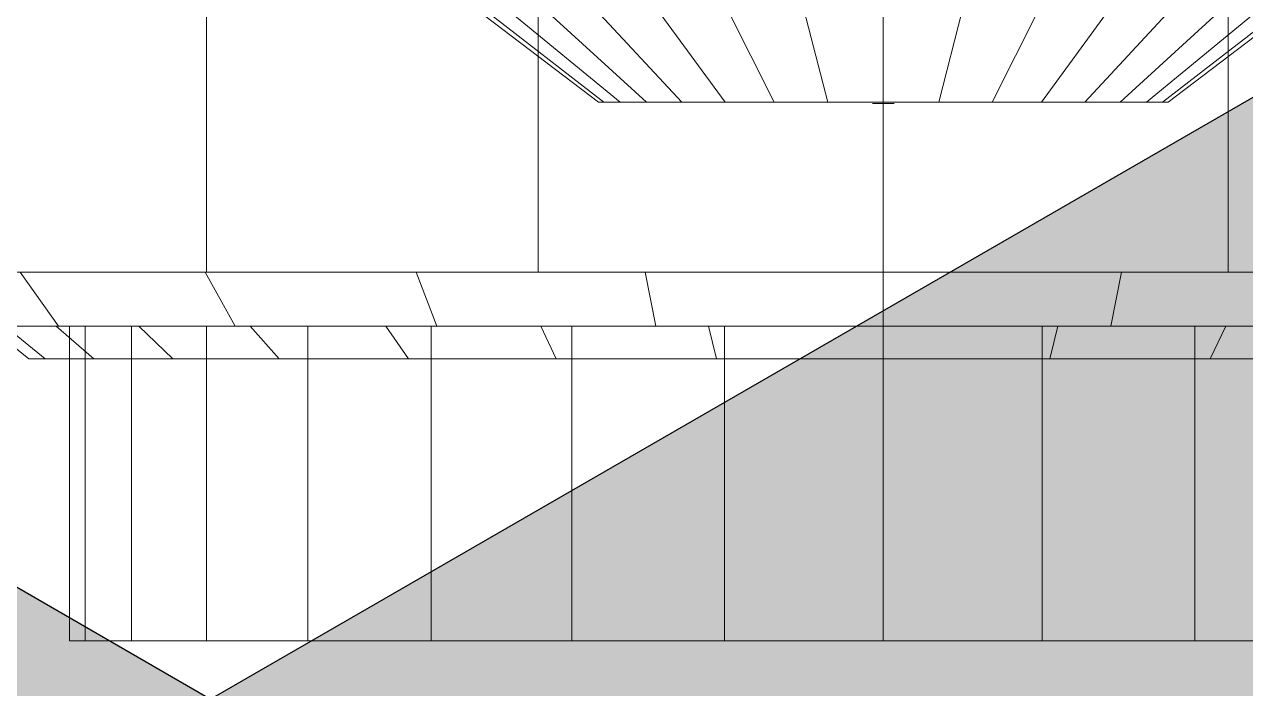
# Model space of a CAD drawing. Header units: millimetres. Extents: x -92759 to 184353, y -15225 to 86714.
# Drawn here: x -69473.8 to -69361.3, y 38490.3 to 38551.5 of the extents above; entities that cross this region are included whole.
import ezdxf

# ---------------------------------------------------------------- set-up
doc = ezdxf.new("R2010")
doc.units = ezdxf.units.MM
for name, color, linetype in [('0-1', 9, 'Continuous'), ('A-_DOOR----_E', 8, 'Continuous'), ('E-LIGHT----E', 1, 'Continuous'), ('M-ACMV_FCU', 5, 'Continuous')]:
    doc.layers.add(name, color=color, linetype=linetype)
doc.layers.add('M-ACMV_FAF', color=86, linetype='Continuous', lineweight=9)

# ---------------------------------------------------------------- blocks, each defined once
blk = doc.blocks.new('IDA - F - Single - Swing - FL - Bottom - 1100L X 2200H -TD-06-10179038-BLK8_RHH_1ST STOREY PLAN')
at = {"layer": 'A-_DOOR----_E'}
blk.add_arc((518, 100), 1036, 90, 180, dxfattribs=at)
blk.add_arc((518, 100), 1036, 90, 180, dxfattribs=at)
blk = doc.blocks.new('A$Cb2bf8f38')
at = {"layer": 'A-_DOOR----_E'}
blk.add_blockref('IDA - F - Single - Swing - FL - Bottom - 1100L X 2200H -TD-06-10179038-BLK8_RHH_1ST STOREY PLAN', (-26525, 5225), dxfattribs=at)
blk = doc.blocks.new('UFO S')
at = {"layer": 'E-LIGHT----E'}
h = blk.add_hatch(color=256, dxfattribs=at)
h.dxf.hatch_style = 1
h.paths.add_polyline_path([(-25.96, -14.99), (-173.51, 70.2, 0.131652), (-196.34, -14.99, 0.131652), (-173.51, -100.18)])
h = blk.add_hatch(color=256, dxfattribs=at)
h.dxf.hatch_style = 1
h.paths.add_polyline_path([(121.6, 70.2), (-25.96, -14.99), (121.6, -100.18, 0.131652), (144.42, -14.99, 0.131652)])
for p, q in [((-173.51, 70.2), (121.6, -100.18)), ((-173.51, -100.18), (121.6, 70.2))]:
    blk.add_line(p, q, dxfattribs=at)
blk.add_circle((-25.96, -14.99), 170.38, dxfattribs=at)
blk = doc.blocks.new('EL_B8_L1_R4')
at = {"layer": 'E-LIGHT----E', "xscale": 0.7, "yscale": 0.7, "zscale": 0.7}
blk.add_blockref('UFO S', (-15712.56, -34599.78), dxfattribs=at)
blk = doc.blocks.new('A$C7ee587d2')
at = {"layer": 'M-ACMV_FAF', "lineweight": 5, "invisible_edges": 14}
for points in [[(-216.245614, -72.349999, 38.878879), (-216.75, -72.349999, 44), (-190.5, -72.349999, 44)], [(-216.75, -72.349999, 44), (-216.245614, -72.349999, 49.121121), (-190.5, -72.349999, 44)], [(-214.751838, -72.349999, 33.95456), (-216.245614, -72.349999, 38.878879), (-190.5, -72.349999, 44)], [(-216.245614, -72.349999, 49.121121), (-214.751838, -72.349999, 54.04544), (-190.5, -72.349999, 44)], [(-212.326077, -72.349999, 29.416281), (-214.751838, -72.349999, 33.95456), (-190.5, -72.349999, 44)], [(-214.751838, -72.349999, 54.04544), (-212.326077, -72.349999, 58.583719), (-190.5, -72.349999, 44)], [(-209.061553, -72.349999, 25.438447), (-212.326077, -72.349999, 29.416281), (-190.5, -72.349999, 44)], [(-212.326077, -72.349999, 58.583719), (-209.061553, -72.349999, 62.561553), (-190.5, -72.349999, 44)], [(-205.083719, -72.349999, 22.173923), (-209.061553, -72.349999, 25.438447), (-190.5, -72.349999, 44)], [(-209.061553, -72.349999, 62.561553), (-205.083719, -72.349999, 65.826077), (-190.5, -72.349999, 44)], [(-200.54544, -72.349999, 19.748162), (-205.083719, -72.349999, 22.173923), (-190.5, -72.349999, 44)], [(-205.083719, -72.349999, 65.826077), (-200.54544, -72.349999, 68.251838), (-190.5, -72.349999, 44)], [(-195.621121, -72.349999, 18.254386), (-200.54544, -72.349999, 19.748162), (-190.5, -72.349999, 44)], [(-200.54544, -72.349999, 68.251838), (-195.621121, -72.349999, 69.745614), (-190.5, -72.349999, 44)], [(-190.5, -72.349999, 17.75), (-195.621121, -72.349999, 18.254386), (-190.5, -72.349999, 44)], [(-195.621121, -72.349999, 69.745614), (-190.5, -72.349999, 70.25), (-190.5, -72.349999, 44)], [(-191.480785, -72.449999, 43.80491), (-191.5, -72.449999, 44), (-190.5, -72.449999, 44)], [(-191.5, -72.449999, 44), (-191.480785, -72.449999, 44.19509), (-190.5, -72.449999, 44)], [(-191.42388, -72.449999, 43.617317), (-191.480785, -72.449999, 43.80491), (-190.5, -72.449999, 44)], [(-191.480785, -72.449999, 44.19509), (-191.42388, -72.449999, 44.382683), (-190.5, -72.449999, 44)], [(-191.33147, -72.449999, 43.44443), (-191.42388, -72.449999, 43.617317), (-190.5, -72.449999, 44)], [(-191.42388, -72.449999, 44.382683), (-191.33147, -72.449999, 44.55557), (-190.5, -72.449999, 44)], [(-191.207107, -72.449999, 43.292893), (-191.33147, -72.449999, 43.44443), (-190.5, -72.449999, 44)], [(-191.33147, -72.449999, 44.55557), (-191.207107, -72.449999, 44.707107), (-190.5, -72.449999, 44)], [(-191.05557, -72.449999, 43.16853), (-191.207107, -72.449999, 43.292893), (-190.5, -72.449999, 44)], [(-191.207107, -72.449999, 44.707107), (-191.05557, -72.449999, 44.83147), (-190.5, -72.449999, 44)], [(-190.882683, -72.449999, 43.07612), (-191.05557, -72.449999, 43.16853), (-190.5, -72.449999, 44)], [(-191.05557, -72.449999, 44.83147), (-190.882683, -72.449999, 44.92388), (-190.5, -72.449999, 44)], [(-190.69509, -72.449999, 43.019215), (-190.882683, -72.449999, 43.07612), (-190.5, -72.449999, 44)], [(-190.882683, -72.449999, 44.92388), (-190.69509, -72.449999, 44.980785), (-190.5, -72.449999, 44)], [(-190.5, -72.449999, 43), (-190.69509, -72.449999, 43.019215), (-190.5, -72.449999, 44)], [(-190.69509, -72.449999, 44.980785), (-190.5, -72.449999, 45), (-190.5, -72.449999, 44)], [(-190.5, -72.349999, 70.25), (-185.378879, -72.349999, 69.745614), (-190.5, -72.349999, 44)], [(-185.378879, -72.349999, 69.745614), (-180.45456, -72.349999, 68.251838), (-190.5, -72.349999, 44)], [(-180.45456, -72.349999, 68.251838), (-175.916281, -72.349999, 65.826077), (-190.5, -72.349999, 44)], [(-175.916281, -72.349999, 65.826077), (-171.938447, -72.349999, 62.561553), (-190.5, -72.349999, 44)], [(-171.938447, -72.349999, 62.561553), (-168.673923, -72.349999, 58.583719), (-190.5, -72.349999, 44)], [(-168.673923, -72.349999, 58.583719), (-166.248162, -72.349999, 54.04544), (-190.5, -72.349999, 44)], [(-166.248162, -72.349999, 54.04544), (-164.754386, -72.349999, 49.121121), (-190.5, -72.349999, 44)], [(-164.754386, -72.349999, 49.121121), (-164.25, -72.349999, 44), (-190.5, -72.349999, 44)], [(-164.25, -72.349999, 44), (-164.754386, -72.349999, 38.878879), (-190.5, -72.349999, 44)], [(-164.754386, -72.349999, 38.878879), (-166.248162, -72.349999, 33.95456), (-190.5, -72.349999, 44)], [(-166.248162, -72.349999, 33.95456), (-168.673923, -72.349999, 29.416281), (-190.5, -72.349999, 44)], [(-168.673923, -72.349999, 29.416281), (-171.938447, -72.349999, 25.438447), (-190.5, -72.349999, 44)], [(-171.938447, -72.349999, 25.438447), (-175.916281, -72.349999, 22.173923), (-190.5, -72.349999, 44)], [(-175.916281, -72.349999, 22.173923), (-180.45456, -72.349999, 19.748162), (-190.5, -72.349999, 44)], [(-180.45456, -72.349999, 19.748162), (-185.378879, -72.349999, 18.254386), (-190.5, -72.349999, 44)], [(-185.378879, -72.349999, 18.254386), (-190.5, -72.349999, 17.75), (-190.5, -72.349999, 44)], [(-190.5, -72.449999, 45), (-190.30491, -72.449999, 44.980785), (-190.5, -72.449999, 44)], [(-190.30491, -72.449999, 44.980785), (-190.117317, -72.449999, 44.92388), (-190.5, -72.449999, 44)], [(-190.117317, -72.449999, 44.92388), (-189.94443, -72.449999, 44.83147), (-190.5, -72.449999, 44)], [(-189.94443, -72.449999, 44.83147), (-189.792893, -72.449999, 44.707107), (-190.5, -72.449999, 44)], [(-189.792893, -72.449999, 44.707107), (-189.66853, -72.449999, 44.55557), (-190.5, -72.449999, 44)], [(-189.66853, -72.449999, 44.55557), (-189.57612, -72.449999, 44.382683), (-190.5, -72.449999, 44)], [(-189.57612, -72.449999, 44.382683), (-189.519215, -72.449999, 44.19509), (-190.5, -72.449999, 44)], [(-189.519215, -72.449999, 44.19509), (-189.5, -72.449999, 44), (-190.5, -72.449999, 44)], [(-189.5, -72.449999, 44), (-189.519215, -72.449999, 43.80491), (-190.5, -72.449999, 44)], [(-189.519215, -72.449999, 43.80491), (-189.57612, -72.449999, 43.617317), (-190.5, -72.449999, 44)], [(-189.57612, -72.449999, 43.617317), (-189.66853, -72.449999, 43.44443), (-190.5, -72.449999, 44)], [(-189.66853, -72.449999, 43.44443), (-189.792893, -72.449999, 43.292893), (-190.5, -72.449999, 44)], [(-189.792893, -72.449999, 43.292893), (-189.94443, -72.449999, 43.16853), (-190.5, -72.449999, 44)], [(-189.94443, -72.449999, 43.16853), (-190.117317, -72.449999, 43.07612), (-190.5, -72.449999, 44)], [(-190.117317, -72.449999, 43.07612), (-190.30491, -72.449999, 43.019215), (-190.5, -72.449999, 44)], [(-190.30491, -72.449999, 43.019215), (-190.5, -72.449999, 43), (-190.5, -72.449999, 44)], [(-253.001651, -88, -49.540331), (-270.049513, -88, -35.549513), (-305.758405, -88, -71.258405), (-281.057948, -88, -91.529547)], [(-270.049513, -88, 123.549513), (-253.001651, -88, 137.540331), (-281.057948, -88, 179.529547), (-305.758405, -88, 159.258405)], [(-233.551886, -88, -59.936447), (-253.001651, -88, -49.540331), (-281.057948, -88, -91.529547), (-252.877399, -88, -106.592364)], [(-253.001651, -88, 137.540331), (-233.551886, -88, 147.936447), (-252.877399, -88, 194.592364), (-281.057948, -88, 179.529547)], [(-212.447661, -88, -66.338344), (-233.551886, -88, -59.936447), (-252.877399, -88, -106.592364), (-222.299722, -88, -115.868001)], [(-233.551886, -88, 147.936447), (-212.447661, -88, 154.338344), (-222.299722, -88, 203.868001), (-252.877399, -88, 194.592364)], [(-190.5, -88, -68.5), (-212.447661, -88, -66.338344), (-222.299722, -88, -115.868001), (-190.5, -88, -119)], [(-212.447661, -88, 154.338344), (-190.5, -88, 156.5), (-190.5, -88, 207), (-222.299722, -88, 203.868001)], [(-190.5, -88, 156.5), (-168.552339, -88, 154.338344), (-158.700278, -88, 203.868001), (-190.5, -88, 207)], [(-168.552339, -88, -66.338344), (-190.5, -88, -68.5), (-190.5, -88, -119), (-158.700278, -88, -115.868001)], [(-168.552339, -88, 154.338344), (-147.448114, -88, 147.936447), (-128.122601, -88, 194.592364), (-158.700278, -88, 203.868001)], [(-147.448114, -88, -59.936447), (-168.552339, -88, -66.338344), (-158.700278, -88, -115.868001), (-128.122601, -88, -106.592364)], [(-264.058896, -93, 29.368226), (-265.5, -93, 44), (-298, -93, 44), (-295.934418, -93, 23.02779)], [(-265.5, -93, 44), (-264.058896, -93, 58.631774), (-295.934418, -93, 64.97221), (-298, -93, 44)], [(-259.790965, -93, 15.298743), (-264.058896, -93, 29.368226), (-295.934418, -93, 23.02779), (-289.81705, -93, 2.861531)], [(-264.058896, -93, 58.631774), (-259.790965, -93, 72.701257), (-289.81705, -93, 85.138469), (-295.934418, -93, 64.97221)], [(-252.860221, -93, 2.332233), (-259.790965, -93, 15.298743), (-289.81705, -93, 2.861531), (-279.882983, -93, -15.7238)], [(-259.790965, -93, 72.701257), (-252.860221, -93, 85.667767), (-279.882983, -93, 103.7238), (-289.81705, -93, 85.138469)], [(-243.533009, -93, -9.033009), (-252.860221, -93, 2.332233), (-279.882983, -93, -15.7238), (-266.513979, -93, -32.013979)], [(-252.860221, -93, 85.667767), (-243.533009, -93, 97.033009), (-266.513979, -93, 120.013979), (-279.882983, -93, 103.7238)], [(-232.167767, -93, -18.360221), (-243.533009, -93, -9.033009), (-266.513979, -93, -32.013979), (-250.2238, -93, -45.382983)], [(-243.533009, -93, 97.033009), (-232.167767, -93, 106.360221), (-250.2238, -93, 133.382983), (-266.513979, -93, 120.013979)], [(-219.201257, -93, -25.290965), (-232.167767, -93, -18.360221), (-250.2238, -93, -45.382983), (-231.638469, -93, -55.31705)], [(-232.167767, -93, 106.360221), (-219.201257, -93, 113.290965), (-231.638469, -93, 143.31705), (-250.2238, -93, 133.382983)], [(-205.131774, -93, -29.558896), (-219.201257, -93, -25.290965), (-231.638469, -93, -55.31705), (-211.47221, -93, -61.434418)], [(-219.201257, -93, 113.290965), (-205.131774, -93, 117.558896), (-211.47221, -93, 149.434418), (-231.638469, -93, 143.31705)], [(-190.5, -93, -31), (-205.131774, -93, -29.558896), (-211.47221, -93, -61.434418), (-190.5, -93, -63.5)], [(-205.131774, -93, 117.558896), (-190.5, -93, 119), (-190.5, -93, 151.5), (-211.47221, -93, 149.434418)], [(-190.5, -93, 119), (-175.868226, -93, 117.558896), (-169.52779, -93, 149.434418), (-190.5, -93, 151.5)], [(-175.868226, -93, -29.558896), (-190.5, -93, -31), (-190.5, -93, -63.5), (-169.52779, -93, -61.434418)], [(-175.868226, -93, 117.558896), (-161.798743, -93, 113.290965), (-149.361531, -93, 143.31705), (-169.52779, -93, 149.434418)], [(-161.798743, -93, -25.290965), (-175.868226, -93, -29.558896), (-169.52779, -93, -61.434418), (-149.361531, -93, -55.31705)], [(-161.798743, -93, 113.290965), (-148.832233, -93, 106.360221), (-130.7762, -93, 133.382983), (-149.361531, -93, 143.31705)], [(-148.832233, -93, -18.360221), (-161.798743, -93, -25.290965), (-149.361531, -93, -55.31705), (-130.7762, -93, -45.382983)], [(-264.058896, -96, 29.368226), (-265.5, -96, 44), (-269.25, -96, 44), (-267.736841, -96, 28.636637)], [(-265.5, -96, 44), (-264.058896, -96, 58.631774), (-267.736841, -96, 59.363363), (-269.25, -96, 44)], [(-259.790965, -96, 15.298743), (-264.058896, -96, 29.368226), (-267.736841, -96, 28.636637), (-263.255513, -96, 13.86368)], [(-264.058896, -96, 58.631774), (-259.790965, -96, 72.701257), (-263.255513, -96, 74.13632), (-267.736841, -96, 59.363363)], [(-252.860221, -96, 2.332233), (-259.790965, -96, 15.298743), (-263.255513, -96, 13.86368), (-255.978232, -96, 0.248844)], [(-259.790965, -96, 72.701257), (-252.860221, -96, 85.667767), (-255.978232, -96, 87.751156), (-263.255513, -96, 74.13632)], [(-243.533009, -96, -9.033009), (-252.860221, -96, 2.332233), (-255.978232, -96, 0.248844), (-246.184659, -96, -11.684659)], [(-252.860221, -96, 85.667767), (-243.533009, -96, 97.033009), (-246.184659, -96, 99.684659), (-255.978232, -96, 87.751156)], [(-232.167767, -96, -18.360221), (-243.533009, -96, -9.033009), (-246.184659, -96, -11.684659), (-234.251156, -96, -21.478232)], [(-243.533009, -96, 97.033009), (-232.167767, -96, 106.360221), (-234.251156, -96, 109.478232), (-246.184659, -96, 99.684659)], [(-219.201257, -96, -25.290965), (-232.167767, -96, -18.360221), (-234.251156, -96, -21.478232), (-220.63632, -96, -28.755513)], [(-232.167767, -96, 106.360221), (-219.201257, -96, 113.290965), (-220.63632, -96, 116.755513), (-234.251156, -96, 109.478232)], [(-205.131774, -96, -29.558896), (-219.201257, -96, -25.290965), (-220.63632, -96, -28.755513), (-205.863363, -96, -33.236841)], [(-219.201257, -96, 113.290965), (-205.131774, -96, 117.558896), (-205.863363, -96, 121.236841), (-220.63632, -96, 116.755513)], [(-190.5, -96, -31), (-205.131774, -96, -29.558896), (-205.863363, -96, -33.236841), (-190.5, -96, -34.75)], [(-205.131774, -96, 117.558896), (-190.5, -96, 119), (-190.5, -96, 122.75), (-205.863363, -96, 121.236841)], [(-190.5, -96, 119), (-175.868226, -96, 117.558896), (-175.136637, -96, 121.236841), (-190.5, -96, 122.75)], [(-175.868226, -96, -29.558896), (-190.5, -96, -31), (-190.5, -96, -34.75), (-175.136637, -96, -33.236841)], [(-175.868226, -96, 117.558896), (-161.798743, -96, 113.290965), (-160.36368, -96, 116.755513), (-175.136637, -96, 121.236841)], [(-161.798743, -96, -25.290965), (-175.868226, -96, -29.558896), (-175.136637, -96, -33.236841), (-160.36368, -96, -28.755513)], [(-161.798743, -96, 113.290965), (-148.832233, -96, 106.360221), (-146.748844, -96, 109.478232), (-160.36368, -96, 116.755513)], [(-148.832233, -96, -18.360221), (-161.798743, -96, -25.290965), (-160.36368, -96, -28.755513), (-146.748844, -96, -21.478232)], [(-254.251043, -122, 31.319129), (-255.5, -122, 44), (-265.5, -122, 44), (-264.058896, -122, 29.368226)], [(-255.5, -122, 44), (-254.251043, -122, 56.680871), (-264.058896, -122, 58.631774), (-265.5, -122, 44)], [(-250.55217, -122, 19.125577), (-254.251043, -122, 31.319129), (-264.058896, -122, 29.368226), (-259.790965, -122, 15.298743)], [(-254.251043, -122, 56.680871), (-250.55217, -122, 68.874423), (-259.790965, -122, 72.701257), (-264.058896, -122, 58.631774)], [(-244.545525, -122, 7.887935), (-250.55217, -122, 19.125577), (-259.790965, -122, 15.298743), (-252.860221, -122, 2.332233)], [(-250.55217, -122, 68.874423), (-244.545525, -122, 80.112065), (-252.860221, -122, 85.667767), (-259.790965, -122, 72.701257)], [(-236.461941, -122, -1.961941), (-244.545525, -122, 7.887935), (-252.860221, -122, 2.332233), (-243.533009, -122, -9.033009)], [(-244.545525, -122, 80.112065), (-236.461941, -122, 89.961941), (-243.533009, -122, 97.033009), (-252.860221, -122, 85.667767)], [(-226.612065, -122, -10.045525), (-236.461941, -122, -1.961941), (-243.533009, -122, -9.033009), (-232.167767, -122, -18.360221)], [(-236.461941, -122, 89.961941), (-226.612065, -122, 98.045525), (-232.167767, -122, 106.360221), (-243.533009, -122, 97.033009)], [(-215.374423, -122, -16.05217), (-226.612065, -122, -10.045525), (-232.167767, -122, -18.360221), (-219.201257, -122, -25.290965)], [(-226.612065, -122, 98.045525), (-215.374423, -122, 104.05217), (-219.201257, -122, 113.290965), (-232.167767, -122, 106.360221)], [(-203.180871, -122, -19.751043), (-215.374423, -122, -16.05217), (-219.201257, -122, -25.290965), (-205.131774, -122, -29.558896)], [(-215.374423, -122, 104.05217), (-203.180871, -122, 107.751043), (-205.131774, -122, 117.558896), (-219.201257, -122, 113.290965)], [(-190.5, -122, -21), (-203.180871, -122, -19.751043), (-205.131774, -122, -29.558896), (-190.5, -122, -31)], [(-203.180871, -122, 107.751043), (-190.5, -122, 109), (-190.5, -122, 119), (-205.131774, -122, 117.558896)], [(-190.5, -122, 109), (-177.819129, -122, 107.751043), (-175.868226, -122, 117.558896), (-190.5, -122, 119)], [(-177.819129, -122, -19.751043), (-190.5, -122, -21), (-190.5, -122, -31), (-175.868226, -122, -29.558896)], [(-177.819129, -122, 107.751043), (-165.625577, -122, 104.05217), (-161.798743, -122, 113.290965), (-175.868226, -122, 117.558896)], [(-165.625577, -122, -16.05217), (-177.819129, -122, -19.751043), (-175.868226, -122, -29.558896), (-161.798743, -122, -25.290965)], [(-165.625577, -122, 104.05217), (-154.387935, -122, 98.045525), (-148.832233, -122, 106.360221), (-161.798743, -122, 113.290965)], [(-154.387935, -122, -10.045525), (-165.625577, -122, -16.05217), (-161.798743, -122, -25.290965), (-148.832233, -122, -18.360221)]]:
    blk.add_3dface(points, dxfattribs=at)
at = {"layer": 'M-ACMV_FAF', "lineweight": 5}
mesh = blk.add_polymesh((2, 32), dxfattribs=dict(at, n_close=True))
for k, corner in enumerate([(-190.5, -88, 207), (-158.700278, -88, 203.868001), (-128.122601, -88, 194.592364), (-99.942052, -88, 179.529547), (-75.241595, -88, 159.258405), (-54.970453, -88, 134.557948), (-39.907636, -88, 106.377399), (-30.631999, -88, 75.799722), (-27.5, -88, 44), (-30.631999, -88, 12.200278), (-39.907636, -88, -18.377399), (-54.970453, -88, -46.557948), (-75.241595, -88, -71.258405), (-99.942052, -88, -91.529547), (-128.122601, -88, -106.592364), (-158.700278, -88, -115.868001), (-190.5, -88, -119), (-222.299722, -88, -115.868001), (-252.877399, -88, -106.592364), (-281.057948, -88, -91.529547), (-305.758405, -88, -71.258405), (-326.029547, -88, -46.557948), (-341.092364, -88, -18.377399), (-350.368001, -88, 12.200278), (-353.5, -88, 44), (-350.368001, -88, 75.799722), (-341.092364, -88, 106.377399), (-326.029547, -88, 134.557948), (-305.758405, -88, 159.258405), (-281.057948, -88, 179.529547), (-252.877399, -88, 194.592364), (-222.299722, -88, 203.868001), (-190.5, -7.5, 207), (-158.700278, -7.5, 203.868001), (-128.122601, -7.5, 194.592364), (-99.942052, -7.5, 179.529547), (-75.241595, -7.5, 159.258405), (-54.970453, -7.5, 134.557948), (-39.907636, -7.5, 106.377399), (-30.631999, -7.5, 75.799722), (-27.5, -7.5, 44), (-30.631999, -7.5, 12.200278), (-39.907636, -7.5, -18.377399), (-54.970453, -7.5, -46.557948), (-75.241595, -7.5, -71.258405), (-99.942052, -7.5, -91.529547), (-128.122601, -7.5, -106.592364), (-158.700278, -7.5, -115.868001), (-190.5, -7.5, -119), (-222.299722, -7.5, -115.868001), (-252.877399, -7.5, -106.592364), (-281.057948, -7.5, -91.529547), (-305.758405, -7.5, -71.258405), (-326.029547, -7.5, -46.557948), (-341.092364, -7.5, -18.377399), (-350.368001, -7.5, 12.200278), (-353.5, -7.5, 44), (-350.368001, -7.5, 75.799722), (-341.092364, -7.5, 106.377399), (-326.029547, -7.5, 134.557948), (-305.758405, -7.5, 159.258405), (-281.057948, -7.5, 179.529547), (-252.877399, -7.5, 194.592364), (-222.299722, -7.5, 203.868001)]):
    mesh.set_mesh_vertex(divmod(k, 32), corner)
mesh = blk.add_polymesh((2, 32), dxfattribs=dict(at, n_close=True))
for k, corner in enumerate([(-190.5, -63.799999, 81.5), (-197.815887, -63.799999, 80.779448), (-204.850629, -63.799999, 78.645482), (-211.333884, -63.799999, 75.18011), (-217.016504, -63.799999, 70.516504), (-221.68011, -63.799999, 64.833884), (-225.145482, -63.799999, 58.350629), (-227.279448, -63.799999, 51.315887), (-228, -63.799999, 44), (-227.279448, -63.799999, 36.684113), (-225.145482, -63.799999, 29.649371), (-221.68011, -63.799999, 23.166116), (-217.016504, -63.799999, 17.483496), (-211.333884, -63.799999, 12.81989), (-204.850629, -63.799999, 9.354518), (-197.815887, -63.799999, 7.220552), (-190.5, -63.799999, 6.5), (-183.184113, -63.799999, 7.220552), (-176.149371, -63.799999, 9.354518), (-169.666116, -63.799999, 12.81989), (-163.983496, -63.799999, 17.483496), (-159.31989, -63.799999, 23.166116), (-155.854518, -63.799999, 29.649371), (-153.720552, -63.799999, 36.684113), (-153, -63.799999, 44), (-153.720552, -63.799999, 51.315887), (-155.854518, -63.799999, 58.350629), (-159.31989, -63.799999, 64.833884), (-163.983496, -63.799999, 70.516504), (-169.666116, -63.799999, 75.18011), (-176.149371, -63.799999, 78.645482), (-183.184113, -63.799999, 80.779448), (-190.5, -72.349999, 70.25), (-195.621121, -72.349999, 69.745614), (-200.54544, -72.349999, 68.251838), (-205.083719, -72.349999, 65.826077), (-209.061553, -72.349999, 62.561553), (-212.326077, -72.349999, 58.583719), (-214.751838, -72.349999, 54.04544), (-216.245614, -72.349999, 49.121121), (-216.75, -72.349999, 44), (-216.245614, -72.349999, 38.878879), (-214.751838, -72.349999, 33.95456), (-212.326077, -72.349999, 29.416281), (-209.061553, -72.349999, 25.438447), (-205.083719, -72.349999, 22.173923), (-200.54544, -72.349999, 19.748162), (-195.621121, -72.349999, 18.254386), (-190.5, -72.349999, 17.75), (-185.378879, -72.349999, 18.254386), (-180.45456, -72.349999, 19.748162), (-175.916281, -72.349999, 22.173923), (-171.938447, -72.349999, 25.438447), (-168.673923, -72.349999, 29.416281), (-166.248162, -72.349999, 33.95456), (-164.754386, -72.349999, 38.878879), (-164.25, -72.349999, 44), (-164.754386, -72.349999, 49.121121), (-166.248162, -72.349999, 54.04544), (-168.673923, -72.349999, 58.583719), (-171.938447, -72.349999, 62.561553), (-175.916281, -72.349999, 65.826077), (-180.45456, -72.349999, 68.251838), (-185.378879, -72.349999, 69.745614)]):
    mesh.set_mesh_vertex(divmod(k, 32), corner)
mesh = blk.add_polymesh((2, 32), dxfattribs=dict(at, n_close=True))
for k, corner in enumerate([(-190.5, -93, 151.5), (-169.52779, -93, 149.434418), (-149.361531, -93, 143.31705), (-130.7762, -93, 133.382983), (-114.486021, -93, 120.013979), (-101.117017, -93, 103.7238), (-91.18295, -93, 85.138469), (-85.065582, -93, 64.97221), (-83, -93, 44), (-85.065582, -93, 23.02779), (-91.18295, -93, 2.861531), (-101.117017, -93, -15.7238), (-114.486021, -93, -32.013979), (-130.7762, -93, -45.382983), (-149.361531, -93, -55.31705), (-169.52779, -93, -61.434418), (-190.5, -93, -63.5), (-211.47221, -93, -61.434418), (-231.638469, -93, -55.31705), (-250.2238, -93, -45.382983), (-266.513979, -93, -32.013979), (-279.882983, -93, -15.7238), (-289.81705, -93, 2.861531), (-295.934418, -93, 23.02779), (-298, -93, 44), (-295.934418, -93, 64.97221), (-289.81705, -93, 85.138469), (-279.882983, -93, 103.7238), (-266.513979, -93, 120.013979), (-250.2238, -93, 133.382983), (-231.638469, -93, 143.31705), (-211.47221, -93, 149.434418), (-190.5, -88, 156.5), (-168.552339, -88, 154.338344), (-147.448114, -88, 147.936447), (-127.998349, -88, 137.540331), (-110.950487, -88, 123.549513), (-96.959669, -88, 106.501651), (-86.563553, -88, 87.051886), (-80.161656, -88, 65.947661), (-78, -88, 44), (-80.161656, -88, 22.052339), (-86.563553, -88, 0.948114), (-96.959669, -88, -18.501651), (-110.950487, -88, -35.549513), (-127.998349, -88, -49.540331), (-147.448114, -88, -59.936447), (-168.552339, -88, -66.338344), (-190.5, -88, -68.5), (-212.447661, -88, -66.338344), (-233.551886, -88, -59.936447), (-253.001651, -88, -49.540331), (-270.049513, -88, -35.549513), (-284.040331, -88, -18.501651), (-294.436447, -88, 0.948114), (-300.838344, -88, 22.052339), (-303, -88, 44), (-300.838344, -88, 65.947661), (-294.436447, -88, 87.051886), (-284.040331, -88, 106.501651), (-270.049513, -88, 123.549513), (-253.001651, -88, 137.540331), (-233.551886, -88, 147.936447), (-212.447661, -88, 154.338344)]):
    mesh.set_mesh_vertex(divmod(k, 32), corner)
mesh = blk.add_polymesh((2, 32), dxfattribs=dict(at, n_close=True))
for k, corner in enumerate([(-190.5, -96, 122.75), (-175.136637, -96, 121.236841), (-160.36368, -96, 116.755513), (-146.748844, -96, 109.478232), (-134.815341, -96, 99.684659), (-125.021768, -96, 87.751156), (-117.744487, -96, 74.13632), (-113.263159, -96, 59.363363), (-111.75, -96, 44), (-113.263159, -96, 28.636637), (-117.744487, -96, 13.86368), (-125.021768, -96, 0.248844), (-134.815341, -96, -11.684659), (-146.748844, -96, -21.478232), (-160.36368, -96, -28.755513), (-175.136637, -96, -33.236841), (-190.5, -96, -34.75), (-205.863363, -96, -33.236841), (-220.63632, -96, -28.755513), (-234.251156, -96, -21.478232), (-246.184659, -96, -11.684659), (-255.978232, -96, 0.248844), (-263.255513, -96, 13.86368), (-267.736841, -96, 28.636637), (-269.25, -96, 44), (-267.736841, -96, 59.363363), (-263.255513, -96, 74.13632), (-255.978232, -96, 87.751156), (-246.184659, -96, 99.684659), (-234.251156, -96, 109.478232), (-220.63632, -96, 116.755513), (-205.863363, -96, 121.236841), (-190.5, -93, 126.5), (-174.405048, -93, 124.914786), (-158.928617, -93, 120.220061), (-144.665456, -93, 112.596243), (-132.163691, -93, 102.336309), (-121.903757, -93, 89.834544), (-114.279939, -93, 75.571383), (-109.585214, -93, 60.094952), (-108, -93, 44), (-109.585214, -93, 27.905048), (-114.279939, -93, 12.428617), (-121.903757, -93, -1.834544), (-132.163691, -93, -14.336309), (-144.665456, -93, -24.596243), (-158.928617, -93, -32.220061), (-174.405048, -93, -36.914786), (-190.5, -93, -38.5), (-206.594952, -93, -36.914786), (-222.071383, -93, -32.220061), (-236.334544, -93, -24.596243), (-248.836309, -93, -14.336309), (-259.096243, -93, -1.834544), (-266.720061, -93, 12.428617), (-271.414786, -93, 27.905048), (-273, -93, 44), (-271.414786, -93, 60.094952), (-266.720061, -93, 75.571383), (-259.096243, -93, 89.834544), (-248.836309, -93, 102.336309), (-236.334544, -93, 112.596243), (-222.071383, -93, 120.220061), (-206.594952, -93, 124.914786)]):
    mesh.set_mesh_vertex(divmod(k, 32), corner)
mesh = blk.add_polymesh((2, 32), dxfattribs=dict(at, n_close=True))
for k, corner in enumerate([(-190.5, -122, 119), (-175.868226, -122, 117.558896), (-161.798743, -122, 113.290965), (-148.832233, -122, 106.360221), (-137.466991, -122, 97.033009), (-128.139779, -122, 85.667767), (-121.209035, -122, 72.701257), (-116.941104, -122, 58.631774), (-115.5, -122, 44), (-116.941104, -122, 29.368226), (-121.209035, -122, 15.298743), (-128.139779, -122, 2.332233), (-137.466991, -122, -9.033009), (-148.832233, -122, -18.360221), (-161.798743, -122, -25.290965), (-175.868226, -122, -29.558896), (-190.5, -122, -31), (-205.131774, -122, -29.558896), (-219.201257, -122, -25.290965), (-232.167767, -122, -18.360221), (-243.533009, -122, -9.033009), (-252.860221, -122, 2.332233), (-259.790965, -122, 15.298743), (-264.058896, -122, 29.368226), (-265.5, -122, 44), (-264.058896, -122, 58.631774), (-259.790965, -122, 72.701257), (-252.860221, -122, 85.667767), (-243.533009, -122, 97.033009), (-232.167767, -122, 106.360221), (-219.201257, -122, 113.290965), (-205.131774, -122, 117.558896), (-190.5, -93, 119), (-175.868226, -93, 117.558896), (-161.798743, -93, 113.290965), (-148.832233, -93, 106.360221), (-137.466991, -93, 97.033009), (-128.139779, -93, 85.667767), (-121.209035, -93, 72.701257), (-116.941104, -93, 58.631774), (-115.5, -93, 44), (-116.941104, -93, 29.368226), (-121.209035, -93, 15.298743), (-128.139779, -93, 2.332233), (-137.466991, -93, -9.033009), (-148.832233, -93, -18.360221), (-161.798743, -93, -25.290965), (-175.868226, -93, -29.558896), (-190.5, -93, -31), (-205.131774, -93, -29.558896), (-219.201257, -93, -25.290965), (-232.167767, -93, -18.360221), (-243.533009, -93, -9.033009), (-252.860221, -93, 2.332233), (-259.790965, -93, 15.298743), (-264.058896, -93, 29.368226), (-265.5, -93, 44), (-264.058896, -93, 58.631774), (-259.790965, -93, 72.701257), (-252.860221, -93, 85.667767), (-243.533009, -93, 97.033009), (-232.167767, -93, 106.360221), (-219.201257, -93, 113.290965), (-205.131774, -93, 117.558896)]):
    mesh.set_mesh_vertex(divmod(k, 32), corner)
blk = doc.blocks.new('ACMV_B8L1_R9')
at = {"layer": 'M-ACMV_FAF', "lineweight": 5}
blk.add_blockref('A$C7ee587d2', (220598.85, -71337.94, 20.38), dxfattribs=at)

msp = doc.modelspace()

# ---------------------------------------------------------------- block references
at = {"layer": '0-1'}
msp.add_blockref('A$Cb2bf8f38', (-42933.02, 32541.24), dxfattribs=at)

# ---------------------------------------------------------------- next in the draw order: block references
at = {"color": 0}
msp.add_blockref('EL_B8_L1_R4', (-53725.95, 73099.58), dxfattribs=at)

# ---------------------------------------------------------------- next in the draw order: block references
at = {"layer": 'M-ACMV_FCU', "color": 5}
msp.add_blockref('ACMV_B8L1_R9', (-289803.02, 109954.6), dxfattribs=at)

doc.saveas('drawing.dxf')
